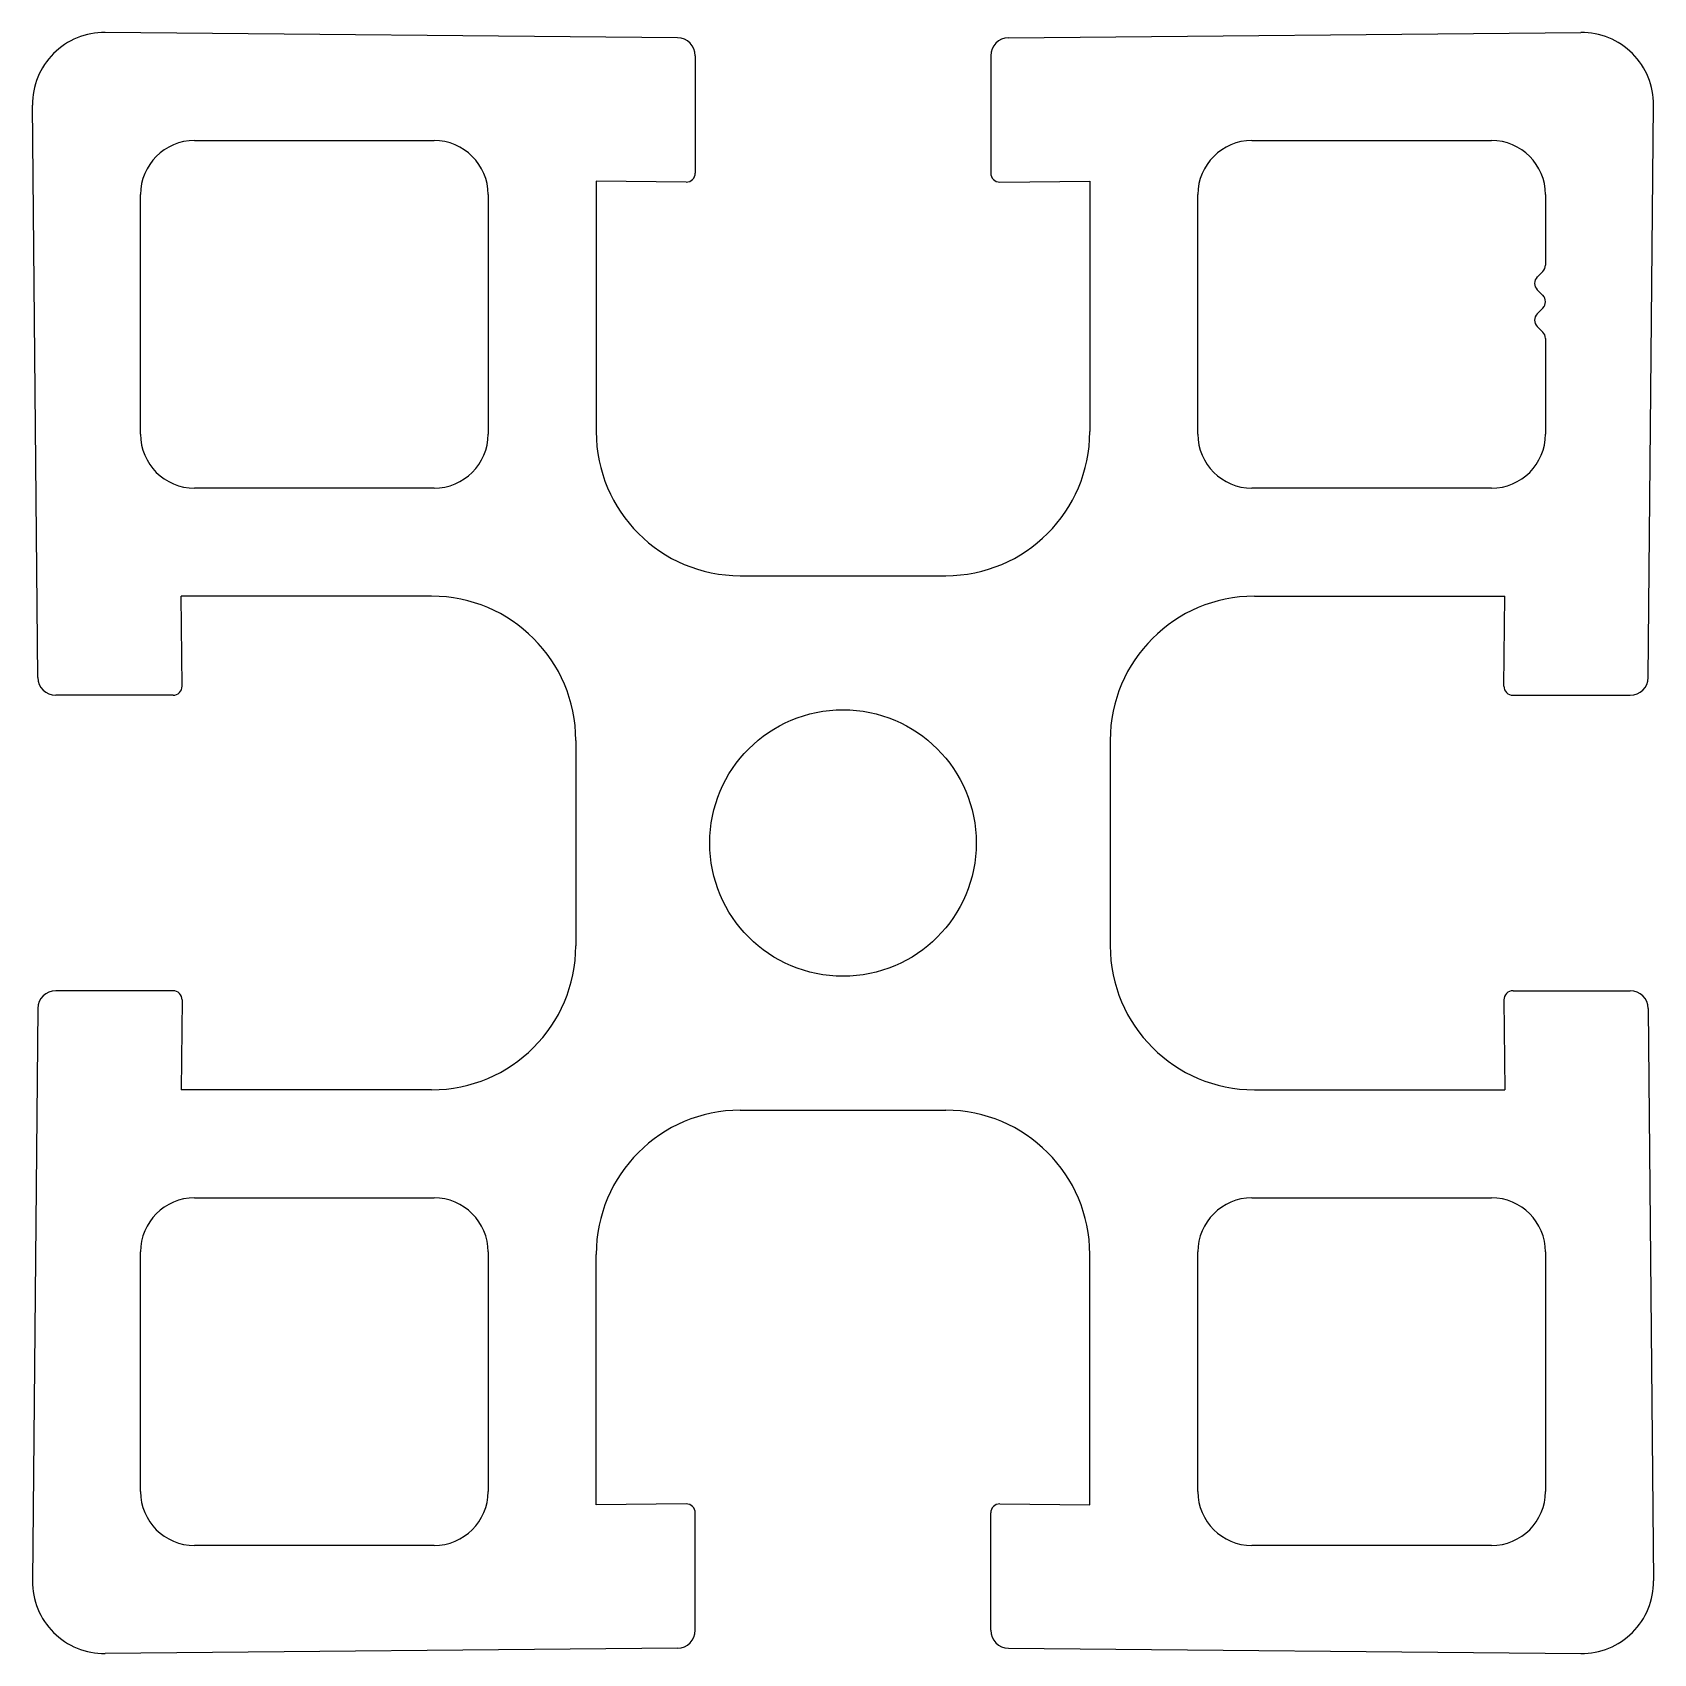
# Model space of a CAD drawing. Extents: x 2798.1 to 2843.1, y 1589.2 to 1634.2.
import ezdxf

# ---------------------------------------------------------------- set-up
doc = ezdxf.new("R2010")
doc.units = 0
doc.layers.get('0').update_dxf_attribs({"linetype": 'CONTINUOUS'})

msp = doc.modelspace()

# ---------------------------------------------------------------- linework, layer by layer
for p, q in [((2816.047, 1634.03), (2800.161, 1634.18)), ((2825.237, 1634.03), (2841.123, 1634.18)), ((2816.542, 1633.53), (2816.542, 1630.278)), ((2824.742, 1633.53), (2824.742, 1630.278)), ((2798.292, 1616.276), (2798.142, 1632.161)), ((2842.992, 1616.276), (2843.142, 1632.161)), ((2802.642, 1631.18), (2809.292, 1631.18)), ((2831.992, 1631.18), (2838.642, 1631.18)), ((2813.792, 1630.051), (2813.792, 1623.099)), ((2816.29, 1630.028), (2813.792, 1630.051)), ((2824.994, 1630.028), (2827.492, 1630.051)), ((2827.492, 1630.051), (2827.492, 1623.099)), ((2801.142, 1623.03), (2801.142, 1629.68)), ((2810.792, 1629.68), (2810.792, 1623.03)), ((2830.492, 1623.03), (2830.492, 1629.68)), ((2840.142, 1629.68), (2840.142, 1627.724)), ((2840.069, 1627.547), (2839.913, 1627.391)), ((2839.913, 1627.038), (2840.069, 1626.882)), ((2840.069, 1626.529), (2839.913, 1626.373)), ((2839.913, 1626.02), (2840.069, 1625.864)), ((2840.142, 1625.687), (2840.142, 1623.03)), ((2809.292, 1621.53), (2802.642, 1621.53)), ((2838.642, 1621.53), (2831.992, 1621.53)), ((2817.792, 1619.099), (2823.492, 1619.099)), ((2802.295, 1616.033), (2802.271, 1618.53)), ((2809.224, 1618.53), (2802.271, 1618.53)), ((2832.06, 1618.53), (2839.013, 1618.53)), ((2838.99, 1616.033), (2839.013, 1618.53)), ((2802.045, 1615.78), (2798.792, 1615.78)), ((2839.24, 1615.78), (2842.492, 1615.78)), ((2813.224, 1614.53), (2813.224, 1608.83)), ((2828.06, 1614.53), (2828.06, 1608.83)), ((2802.045, 1607.58), (2798.792, 1607.58)), ((2839.24, 1607.58), (2842.492, 1607.58)), ((2798.292, 1607.085), (2798.142, 1591.199)), ((2802.295, 1607.328), (2802.271, 1604.83)), ((2838.99, 1607.328), (2839.013, 1604.83)), ((2842.992, 1607.085), (2843.142, 1591.199)), ((2809.224, 1604.83), (2802.271, 1604.83)), ((2832.06, 1604.83), (2839.013, 1604.83)), ((2817.792, 1604.262), (2823.492, 1604.262)), ((2802.642, 1601.83), (2809.292, 1601.83)), ((2831.992, 1601.83), (2838.642, 1601.83)), ((2801.142, 1593.68), (2801.142, 1600.33)), ((2810.792, 1600.33), (2810.792, 1593.68)), ((2813.792, 1593.309), (2813.792, 1600.262)), ((2827.492, 1593.309), (2827.492, 1600.262)), ((2830.492, 1593.68), (2830.492, 1600.33)), ((2840.142, 1600.33), (2840.142, 1593.68)), ((2816.29, 1593.333), (2813.792, 1593.309)), ((2816.542, 1589.83), (2816.542, 1593.083)), ((2824.742, 1589.83), (2824.742, 1593.083)), ((2824.994, 1593.333), (2827.492, 1593.309)), ((2809.292, 1592.18), (2802.642, 1592.18)), ((2838.642, 1592.18), (2831.992, 1592.18)), ((2816.047, 1589.33), (2800.161, 1589.18)), ((2825.237, 1589.33), (2841.123, 1589.18))]:
    msp.add_line(p, q)
msp.add_circle((2820.642, 1611.68), 3.7)
for centre, radius, start, end in [((2800.142, 1632.18), 2, 89.4592, 180.5408), ((2816.042, 1633.53), 0.5, 0, 89.4592), ((2825.242, 1633.53), 0.5, 90.5408, 180), ((2841.142, 1632.18), 2, 359.4592, 90.5408), ((2802.642, 1629.68), 1.5, 90, 180), ((2809.292, 1629.68), 1.5, 0, 90), ((2831.992, 1629.68), 1.5, 90, 180), ((2838.642, 1629.68), 1.5, 0, 90), ((2816.292, 1630.278), 0.25, 269.4592, 0), ((2824.992, 1630.278), 0.25, 180, 270.5408), ((2839.892, 1627.724), 0.25, 315, 0), ((2840.09, 1627.215), 0.25, 135, 225), ((2839.892, 1626.706), 0.25, 315, 45), ((2840.09, 1626.196), 0.25, 135, 225), ((2839.892, 1625.687), 0.25, 0, 45), ((2802.642, 1623.03), 1.5, 180, 270), ((2809.292, 1623.03), 1.5, 270, 360), ((2817.792, 1623.099), 4, 180, 270), ((2823.492, 1623.099), 4, 270, 0), ((2831.992, 1623.03), 1.5, 180, 270), ((2838.642, 1623.03), 1.5, 270, 360), ((2809.224, 1614.53), 4, 0, 90), ((2832.06, 1614.53), 4, 90, 180), ((2798.792, 1616.28), 0.5, 180.5408, 270), ((2802.045, 1616.03), 0.25, 270, 0.5408), ((2839.24, 1616.03), 0.25, 179.4592, 270), ((2842.492, 1616.28), 0.5, 270, 359.4592), ((2809.224, 1608.83), 4, 270, 0), ((2832.06, 1608.83), 4, 180, 270), ((2798.792, 1607.08), 0.5, 90, 179.4592), ((2802.045, 1607.33), 0.25, 359.4592, 90), ((2839.24, 1607.33), 0.25, 90, 180.5408), ((2842.492, 1607.08), 0.5, 0.5408, 90), ((2817.792, 1600.262), 4, 90, 180), ((2823.492, 1600.262), 4, 0, 90), ((2802.642, 1600.33), 1.5, 90, 180), ((2809.292, 1600.33), 1.5, 0, 90), ((2831.992, 1600.33), 1.5, 90, 180), ((2838.642, 1600.33), 1.5, 0, 90), ((2802.642, 1593.68), 1.5, 180, 270), ((2809.292, 1593.68), 1.5, 270, 360), ((2831.992, 1593.68), 1.5, 180, 270), ((2838.642, 1593.68), 1.5, 270, 0), ((2816.292, 1593.083), 0.25, 0, 90.5408), ((2824.992, 1593.083), 0.25, 89.4592, 180), ((2800.142, 1591.18), 2, 179.4592, 270.5408), ((2841.142, 1591.18), 2, 269.4592, 0.5408), ((2816.042, 1589.83), 0.5, 270.5408, 0), ((2825.242, 1589.83), 0.5, 180, 269.4592)]:
    msp.add_arc(centre, radius, start, end)

doc.saveas('drawing.dxf')
